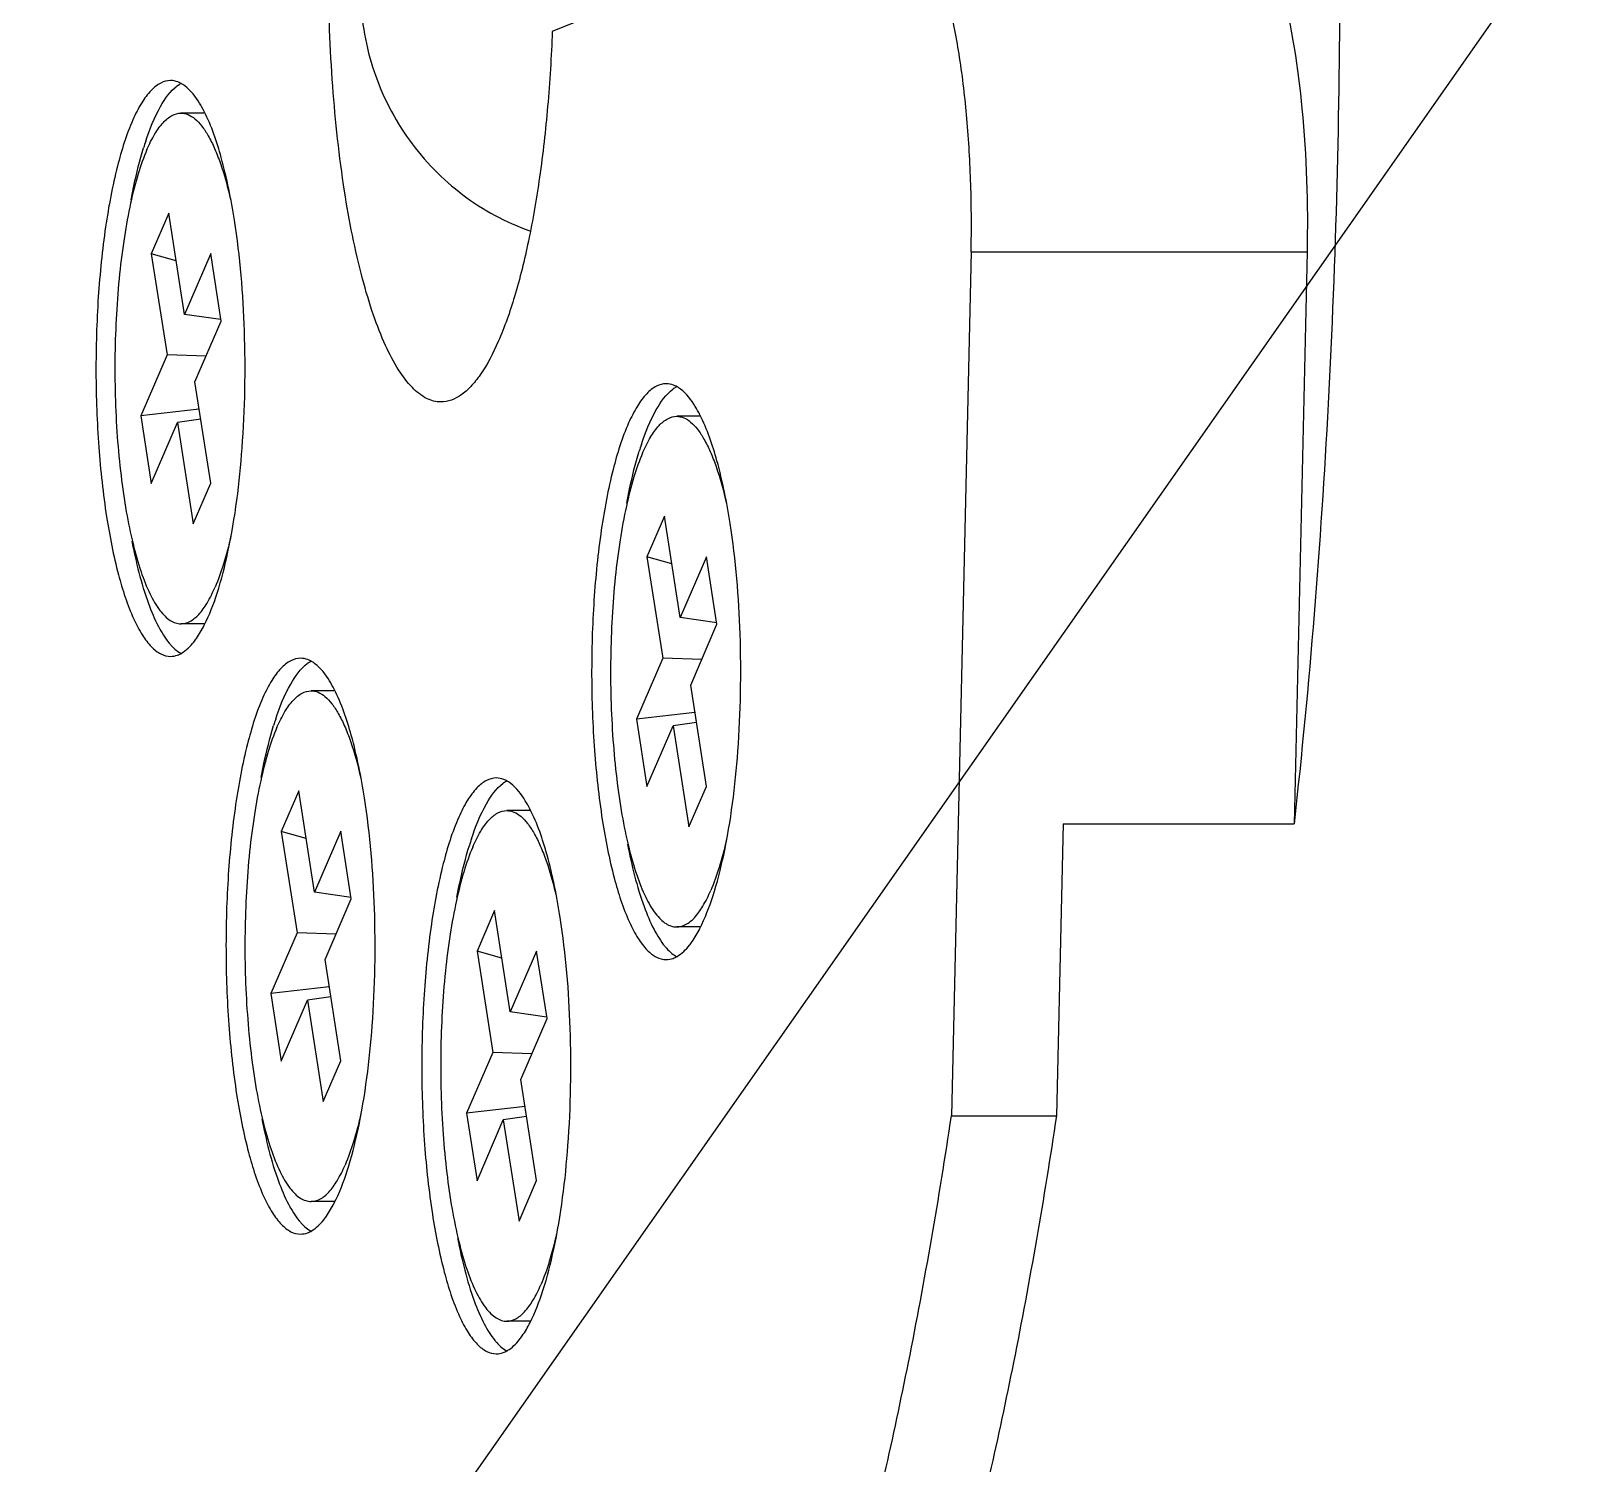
# Model space of a CAD drawing. Header units: millimetres. Extents: x 0 to 841, y 0 to 594.
# Drawn here: x 231.84 to 239.01, y 202.52 to 209.11 of the extents above; entities that cross this region are included whole.
import ezdxf

# ---------------------------------------------------------------- set-up
doc = ezdxf.new("R2010")
doc.units = ezdxf.units.MM
doc.header["$LTSCALE"] = 46.255
doc.layers.get('0').update_dxf_attribs({"linetype": 'CONTINUOUS'})
doc.layers.add('AXIS', color=7, linetype='CONTINUOUS')
doc.styles.get("Standard").update_dxf_attribs({"font": 'txt', "width": 0.85})
doc.dimstyles.get("Standard").update_dxf_attribs({"dimtxt": 3.5, "dimasz": 3.5, "dimexe": 1.5, "dimexo": 1, "dimtad": 1, "dimtxsty": 'STANDARD', "dimcen": 0.09, "dimadec": 0, "dimazin": 0, "dimtol": 1, "dimtp": 0.01, "dimtm": 0.01, "dimtfac": 1, "dimtofl": 0, "dimtmove": 0, "dimatfit": 3, "dimfxl": 1, "dimtolj": 1, "dimarcsym": 0})

msp = doc.modelspace()

# ---------------------------------------------------------------- linework, layer by layer
at = {"color": 7, "linetype": 'CONTINUOUS'}
for p, q in [((235.7338, 209.7189), (234.2348, 209.1102)), ((232.6322, 208.7344), (232.5267, 208.7344)), ((232.4703, 208.2742), (232.3899, 208.0875)), ((232.5428, 207.8081), (232.4703, 208.2742)), ((232.5044, 208.0553), (232.3899, 208.0875)), ((232.3899, 208.0875), (232.4624, 207.6214)), ((232.6634, 208.0882), (232.5428, 207.8081)), ((232.7117, 207.7774), (232.6634, 208.0882)), ((236.1611, 208.0964), (236.0711, 204.12)), ((236.1611, 208.0964), (237.7066, 208.0964)), ((237.7066, 208.0964), (237.647, 205.4636)), ((232.7107, 207.7839), (232.5428, 207.8081)), ((232.5911, 207.4974), (232.7117, 207.7774)), ((232.4624, 207.6214), (232.3417, 207.3414)), ((232.6419, 207.6152), (232.4624, 207.6214)), ((232.6636, 207.0313), (232.5911, 207.4974)), ((232.6106, 207.3718), (232.3417, 207.3414)), ((232.3417, 207.3414), (232.3901, 207.0306)), ((232.3901, 207.0306), (232.5107, 207.3107)), ((232.6178, 207.3259), (232.5107, 207.3107)), ((232.5107, 207.3107), (232.5832, 206.8446)), ((234.9125, 207.339), (234.807, 207.339)), ((232.5832, 206.8446), (232.6636, 207.0313)), ((234.7506, 206.8788), (234.6701, 206.6921)), ((234.823, 206.4127), (234.7506, 206.8788)), ((234.7846, 206.6599), (234.6701, 206.6921)), ((234.6701, 206.6921), (234.7426, 206.226)), ((234.9437, 206.6928), (234.823, 206.4127)), ((234.992, 206.382), (234.9437, 206.6928)), ((234.991, 206.3885), (234.823, 206.4127)), ((232.6329, 206.3844), (232.5267, 206.3844)), ((234.8714, 206.102), (234.992, 206.382)), ((234.7426, 206.226), (234.622, 205.946)), ((234.9221, 206.2198), (234.7426, 206.226)), ((233.2304, 206.0757), (233.1249, 206.0757)), ((234.9439, 205.6359), (234.8714, 206.102)), ((234.8909, 205.9764), (234.622, 205.946)), ((234.622, 205.946), (234.6703, 205.6352)), ((234.6703, 205.6352), (234.7909, 205.9153)), ((234.898, 205.9305), (234.7909, 205.9153)), ((234.7909, 205.9153), (234.8634, 205.4492)), ((234.8634, 205.4492), (234.9439, 205.6359)), ((233.0685, 205.6155), (232.9881, 205.4288)), ((233.141, 205.1494), (233.0685, 205.6155)), ((234.1309, 205.5246), (234.0255, 205.5246)), ((233.1025, 205.3966), (232.9881, 205.4288)), ((232.9881, 205.4288), (233.0605, 204.9627)), ((233.2616, 205.4295), (233.141, 205.1494)), ((233.3099, 205.1188), (233.2616, 205.4295)), ((236.5845, 205.4636), (236.554, 204.12)), ((236.5845, 205.4636), (237.647, 205.4636)), ((233.3089, 205.1252), (233.141, 205.1494)), ((233.1893, 204.8387), (233.3099, 205.1188)), ((233.969, 205.0644), (233.8886, 204.8777)), ((234.0415, 204.5983), (233.969, 205.0644)), ((234.9131, 204.989), (234.807, 204.989)), ((233.0605, 204.9627), (232.9399, 204.6827)), ((233.2401, 204.9565), (233.0605, 204.9627)), ((233.2618, 204.3726), (233.1893, 204.8387)), ((234.0031, 204.8455), (233.8886, 204.8777)), ((233.8886, 204.8777), (233.9611, 204.4116)), ((234.1621, 204.8784), (234.0415, 204.5983)), ((234.2105, 204.5677), (234.1621, 204.8784)), ((233.2088, 204.7131), (232.9399, 204.6827)), ((232.9399, 204.6827), (232.9882, 204.3719)), ((232.9882, 204.3719), (233.1089, 204.652)), ((233.216, 204.6672), (233.1089, 204.652)), ((233.1089, 204.652), (233.1813, 204.1859)), ((234.2095, 204.5741), (234.0415, 204.5983)), ((234.0898, 204.2876), (234.2105, 204.5677)), ((233.9611, 204.4116), (233.8405, 204.1316)), ((234.1406, 204.4055), (233.9611, 204.4116)), ((233.1813, 204.1859), (233.2618, 204.3726)), ((234.1623, 203.8215), (234.0898, 204.2876)), ((234.1094, 204.1621), (233.8405, 204.1316)), ((233.8405, 204.1316), (233.8888, 203.8209)), ((234.1165, 204.1161), (234.0094, 204.1009)), ((236.0711, 204.12), (236.554, 204.12)), ((233.8888, 203.8209), (234.0094, 204.1009)), ((234.0094, 204.1009), (234.0819, 203.6348)), ((234.0819, 203.6348), (234.1623, 203.8215)), ((233.231, 203.7257), (233.1249, 203.7257)), ((234.1316, 203.1746), (234.0255, 203.1746))]:
    msp.add_line(p, q, dxfattribs=at)
for points, knots in [([(233.7227, 219.905), (233.6324, 219.905), (233.4394, 219.8658), (233.1692, 219.7021), (232.9104, 219.4424), (232.6617, 219.0896), (232.4235, 218.6461), (232.1975, 218.1151), (231.9856, 217.5013), (231.7137, 216.5398), (231.432, 215.1739), (231.1888, 213.3776), (231.0388, 211.4299), (230.9881, 209.405), (231.0388, 207.3802), (231.1888, 205.4325), (231.432, 203.6362), (231.7137, 202.2703), (231.9856, 201.3087), (232.1975, 200.6949), (232.4235, 200.164), (232.6617, 199.7204), (232.9104, 199.3676), (233.1691, 199.1079), (233.4394, 198.9442), (233.6324, 198.905), (233.7227, 198.905)], [0, 0, 0, 0, 0.012, 0.025459, 0.041393, 0.060357, 0.082585, 0.108125, 0.136899, 0.168752, 0.240746, 0.321857, 0.409305, 0.499999, 0.590692, 0.67814, 0.759251, 0.831247, 0.863099, 0.891874, 0.917414, 0.939643, 0.958606, 0.974541, 0.988, 1, 1, 1, 1]), ([(240.151, 203.3842), (240.3032, 204.2243), (240.5293, 206.0001), (240.6692, 208.7351), (240.6194, 211.5191), (240.4187, 213.7737), (240.1581, 215.4432), (239.928, 216.5469), (239.6623, 217.5193), (239.366, 218.3437), (239.0448, 219.006), (238.7434, 219.4406), (238.4878, 219.6854), (238.3036, 219.8107), (238.1156, 219.8875), (237.9867, 219.905), (237.9245, 219.905)], [0, 0, 0, 0, 0.14769, 0.309152, 0.473336, 0.628943, 0.700206, 0.765509, 0.823849, 0.874441, 0.9168, 0.95093, 0.965169, 0.977807, 0.989235, 1, 1, 1, 1]), ([(238.4075, 219.905), (238.4978, 219.905), (238.6908, 219.8659), (238.9611, 219.7023), (239.2198, 219.4426), (239.4685, 219.0898), (239.7068, 218.6464), (239.9328, 218.1154), (240.1447, 217.5016), (240.4166, 216.5402), (240.6984, 215.1742), (240.9416, 213.3779), (241.0916, 211.4302), (241.1423, 209.4053), (241.0916, 207.3804), (240.9416, 205.4326), (240.6984, 203.6363), (240.4167, 202.2703), (240.1448, 201.3087), (239.9329, 200.6949), (239.7069, 200.1639), (239.4687, 199.7204), (239.22, 199.3676), (238.9612, 199.1079), (238.691, 198.9442), (238.498, 198.905), (238.4076, 198.905)], [0, 0, 0, 0, 0.012, 0.025457, 0.041391, 0.060352, 0.082579, 0.108117, 0.136891, 0.168742, 0.240736, 0.321847, 0.409296, 0.49999, 0.590686, 0.678136, 0.759249, 0.831246, 0.863099, 0.891874, 0.917414, 0.939643, 0.958606, 0.974541, 0.988, 1, 1, 1, 1]), ([(238.6843, 218.9645), (238.7938, 218.8346), (239.0031, 218.5211), (239.2731, 217.9677), (239.525, 217.2942), (239.8476, 216.1913), (240.1661, 214.5839), (240.4148, 212.4524), (240.5296, 210.149), (240.5037, 207.8035), (240.3384, 205.5487), (240.1294, 204.0977), (239.9967, 203.413)], [0, 0, 0, 0, 0.032097, 0.07082, 0.116162, 0.167815, 0.287824, 0.425252, 0.57303, 0.723344, 0.868204, 1, 1, 1, 1]), ([(233.2791, 208.3749), (233.2542, 208.535), (233.2181, 208.8692), (233.1995, 209.3793), (233.2147, 209.8912), (233.2629, 210.3698), (233.3302, 210.7315), (233.4007, 210.978), (233.4562, 211.1258), (233.516, 211.2446), (233.5796, 211.3327), (233.6474, 211.3901), (233.6993, 211.405), (233.7228, 211.405)], [0, 0, 0, 0, 0.152632, 0.31631, 0.480535, 0.634708, 0.769123, 0.826407, 0.876056, 0.917673, 0.95132, 0.977918, 1, 1, 1, 1]), ([(236.1611, 208.0964), (236.1635, 208.1997), (236.1626, 208.4042), (236.1454, 208.7029), (236.1131, 208.9813), (236.0669, 209.2282), (236.0171, 209.4074), (235.9692, 209.5273), (235.9159, 209.6344), (235.8418, 209.7269), (235.7746, 209.7271)], [0, 0, 0, 0, 0.178669, 0.353235, 0.516755, 0.662939, 0.78649, 0.838588, 0.883854, 1, 1, 1, 1]), ([(237.8565, 209.4104), (237.8566, 208.7387), (237.8227, 207.4205), (237.7183, 206.1059), (237.647, 205.4636)], [0, 0, 0, 0, 0.509693, 1, 1, 1, 1]), ([(237.5885, 209.3098), (237.6374, 209.1286), (237.698, 208.7236), (237.7116, 208.316), (237.7066, 208.0964)], [0, 0, 0, 0, 0.460687, 1, 1, 1, 1]), ([(232.3701, 208.5666), (232.3808, 208.5914), (232.4023, 208.6354), (232.4405, 208.6897), (232.4812, 208.7251), (232.5126, 208.7344), (232.5267, 208.7344)], [0, 0, 0, 0, 0.337469, 0.609675, 0.823629, 1, 1, 1, 1]), ([(232.5267, 208.7344), (232.5377, 208.7344), (232.5614, 208.7292), (232.594, 208.7075), (232.6251, 208.6735), (232.6549, 208.6274), (232.6832, 208.5696), (232.7208, 208.4719), (232.7424, 208.3913), (232.7554, 208.3342)], [0, 0, 0, 0, 0.068065, 0.145678, 0.239179, 0.351734, 0.484489, 0.637405, 1, 1, 1, 1]), ([(232.3701, 208.5666), (232.3545, 208.5304), (232.3261, 208.4492), (232.2921, 208.315), (232.264, 208.161), (232.2346, 207.9289), (232.218, 207.6214), (232.2262, 207.3111), (232.2488, 207.0701), (232.2726, 206.9052), (232.3027, 206.7573), (232.3385, 206.6303), (232.3788, 206.5273), (232.4177, 206.4587), (232.4515, 206.4196), (232.4759, 206.3996), (232.501, 206.3873), (232.5184, 206.3844), (232.5268, 206.3844)], [0, 0, 0, 0, 0.051683, 0.112571, 0.181447, 0.256761, 0.419376, 0.584724, 0.663369, 0.73675, 0.803154, 0.861126, 0.90959, 0.948054, 0.963694, 0.977214, 0.989075, 1, 1, 1, 1]), ([(234.6504, 207.1712), (234.6611, 207.196), (234.6826, 207.24), (234.7207, 207.2943), (234.7614, 207.3297), (234.7928, 207.339), (234.807, 207.339)], [0, 0, 0, 0, 0.337469, 0.609675, 0.823629, 1, 1, 1, 1]), ([(234.807, 207.339), (234.818, 207.339), (234.8416, 207.3338), (234.8743, 207.3121), (234.9054, 207.2781), (234.9351, 207.232), (234.9634, 207.1742), (235.001, 207.0765), (235.0227, 206.9959), (235.0356, 206.9388)], [0, 0, 0, 0, 0.068065, 0.145678, 0.239179, 0.351734, 0.484489, 0.637405, 1, 1, 1, 1]), ([(234.6504, 207.1712), (234.6348, 207.135), (234.6064, 207.0538), (234.5724, 206.9195), (234.5442, 206.7656), (234.5149, 206.5335), (234.4983, 206.226), (234.5065, 205.9157), (234.5291, 205.6747), (234.5528, 205.5098), (234.583, 205.3619), (234.6187, 205.2349), (234.659, 205.1319), (234.6979, 205.0633), (234.7318, 205.0242), (234.7561, 205.0042), (234.7812, 204.9919), (234.7987, 204.989), (234.807, 204.989)], [0, 0, 0, 0, 0.051683, 0.112571, 0.181447, 0.256761, 0.419376, 0.584724, 0.663369, 0.73675, 0.803154, 0.861126, 0.90959, 0.948054, 0.963694, 0.977214, 0.989075, 1, 1, 1, 1]), ([(232.756, 206.7874), (232.7463, 206.7442), (232.7257, 206.6646), (232.6983, 206.587), (232.6834, 206.5522)], [0, 0, 0, 0, 0.539765, 1, 1, 1, 1]), ([(232.5268, 206.3844), (232.5409, 206.3844), (232.5723, 206.3937), (232.613, 206.4291), (232.6512, 206.4834), (232.6727, 206.5274), (232.6834, 206.5522)], [0, 0, 0, 0, 0.176371, 0.390325, 0.662531, 1, 1, 1, 1]), ([(232.9683, 205.9079), (232.979, 205.9327), (233.0005, 205.9767), (233.0386, 206.031), (233.0793, 206.0664), (233.1108, 206.0757), (233.1249, 206.0757)], [0, 0, 0, 0, 0.337469, 0.609675, 0.823629, 1, 1, 1, 1]), ([(233.1249, 206.0757), (233.1359, 206.0757), (233.1596, 206.0705), (233.1922, 206.0488), (233.2233, 206.0148), (233.253, 205.9687), (233.2813, 205.9109), (233.3189, 205.8132), (233.3406, 205.7326), (233.3535, 205.6755)], [0, 0, 0, 0, 0.068065, 0.145678, 0.239179, 0.351734, 0.484489, 0.637405, 1, 1, 1, 1]), ([(232.9683, 205.9079), (232.9527, 205.8717), (232.9243, 205.7905), (232.8903, 205.6563), (232.8622, 205.5023), (232.8328, 205.2702), (232.8162, 204.9627), (232.8244, 204.6524), (232.847, 204.4114), (232.8707, 204.2465), (232.9009, 204.0986), (232.9366, 203.9716), (232.9769, 203.8686), (233.0158, 203.8), (233.0497, 203.7609), (233.074, 203.7409), (233.0991, 203.7286), (233.1166, 203.7257), (233.1249, 203.7257)], [0, 0, 0, 0, 0.051683, 0.112571, 0.181447, 0.256761, 0.419376, 0.584724, 0.663369, 0.73675, 0.803154, 0.861126, 0.90959, 0.948054, 0.963694, 0.977214, 0.989075, 1, 1, 1, 1]), ([(233.8688, 205.3568), (233.8795, 205.3816), (233.9011, 205.4256), (233.9392, 205.4799), (233.9799, 205.5154), (234.0113, 205.5246), (234.0254, 205.5246)], [0, 0, 0, 0, 0.337469, 0.609675, 0.823629, 1, 1, 1, 1]), ([(234.0254, 205.5246), (234.0364, 205.5246), (234.0601, 205.5194), (234.0928, 205.4978), (234.1238, 205.4637), (234.1536, 205.4176), (234.1819, 205.3598), (234.2195, 205.2621), (234.2411, 205.1815), (234.2541, 205.1244)], [0, 0, 0, 0, 0.068065, 0.145678, 0.239179, 0.351734, 0.484489, 0.637405, 1, 1, 1, 1]), ([(233.8688, 205.3568), (233.8532, 205.3206), (233.8249, 205.2394), (233.7908, 205.1052), (233.7627, 204.9512), (233.7333, 204.7191), (233.7167, 204.4116), (233.725, 204.1013), (233.7475, 203.8603), (233.7713, 203.6954), (233.8014, 203.5476), (233.8372, 203.4205), (233.8775, 203.3175), (233.9164, 203.2489), (233.9502, 203.2098), (233.9746, 203.1899), (233.9997, 203.1775), (234.0172, 203.1746), (234.0255, 203.1746)], [0, 0, 0, 0, 0.051683, 0.112571, 0.181447, 0.256761, 0.419376, 0.584724, 0.663369, 0.73675, 0.803154, 0.861126, 0.90959, 0.948054, 0.963694, 0.977214, 0.989075, 1, 1, 1, 1]), ([(235.0363, 205.392), (235.0265, 205.3488), (235.0059, 205.2692), (234.9786, 205.1915), (234.9636, 205.1568)], [0, 0, 0, 0, 0.539765, 1, 1, 1, 1]), ([(234.807, 204.989), (234.8211, 204.989), (234.8526, 204.9983), (234.8933, 205.0337), (234.9314, 205.088), (234.9529, 205.132), (234.9636, 205.1568)], [0, 0, 0, 0, 0.176371, 0.390325, 0.662531, 1, 1, 1, 1]), ([(233.3542, 204.1287), (233.3444, 204.0855), (233.3239, 204.0059), (233.2965, 203.9283), (233.2815, 203.8935)], [0, 0, 0, 0, 0.539765, 1, 1, 1, 1]), ([(233.7227, 198.905), (233.7822, 198.905), (233.9051, 198.9209), (234.0848, 198.991), (234.2613, 199.1055), (234.506, 199.3292), (234.7962, 199.7273), (235.1073, 200.336), (235.3964, 201.0953), (235.6584, 201.9932), (235.8889, 203.0157), (236.0138, 203.7402), (236.0711, 204.12)], [0, 0, 0, 0, 0.029768, 0.061219, 0.095766, 0.134441, 0.226497, 0.340209, 0.475825, 0.632314, 0.807842, 1, 1, 1, 1]), ([(236.554, 204.12), (236.4968, 203.7402), (236.3719, 203.0157), (236.1414, 201.9932), (235.8794, 201.0953), (235.5903, 200.336), (235.2792, 199.7273), (234.9889, 199.3292), (234.7443, 199.1055), (234.5678, 198.991), (234.388, 198.9209), (234.2652, 198.905), (234.2057, 198.905)], [0, 0, 0, 0, 0.192158, 0.367686, 0.524175, 0.659791, 0.773503, 0.865559, 0.904234, 0.938781, 0.970232, 1, 1, 1, 1]), ([(233.1249, 203.7257), (233.1391, 203.7257), (233.1705, 203.735), (233.2112, 203.7704), (233.2493, 203.8247), (233.2708, 203.8687), (233.2815, 203.8935)], [0, 0, 0, 0, 0.176371, 0.390325, 0.662531, 1, 1, 1, 1]), ([(234.2547, 203.5776), (234.245, 203.5344), (234.2244, 203.4548), (234.197, 203.3772), (234.1821, 203.3425)], [0, 0, 0, 0, 0.539765, 1, 1, 1, 1]), ([(234.0255, 203.1746), (234.0396, 203.1746), (234.071, 203.1839), (234.1117, 203.2193), (234.1499, 203.2736), (234.1714, 203.3176), (234.1821, 203.3425)], [0, 0, 0, 0, 0.176371, 0.390325, 0.662531, 1, 1, 1, 1]), ([(237.9246, 198.905), (238.036, 198.905), (238.2796, 198.9673), (238.6064, 199.2151), (238.9148, 199.6002), (239.2072, 200.1201), (239.4819, 200.7698), (239.7352, 201.5417), (239.9635, 202.4254), (240.0912, 203.0538), (240.151, 203.3842)], [0, 0, 0, 0, 0.063658, 0.138373, 0.230863, 0.343991, 0.478416, 0.633555, 0.808049, 1, 1, 1, 1])]:
    msp.add_open_spline(points, degree=3, knots=knots, dxfattribs=at)
at = {"layer": 'AXIS', "color": 7, "linetype": 'CONTINUOUS'}
for centre, radius, start, end in [((232.6045, 208.7338), 0.158, 124.90075, 126.91895), ((233.7586, 208.1418), 1.4691, 161.63623, 162.881), ((234.8848, 207.3384), 0.158, 124.90075, 126.91895), ((236.0388, 206.7464), 1.4691, 161.63623, 162.881), ((233.2027, 206.0751), 0.158, 124.90075, 126.91895), ((234.3568, 205.4831), 1.4691, 161.63623, 162.881), ((234.1032, 205.524), 0.158, 124.90075, 126.91895), ((235.2573, 204.932), 1.4691, 161.63623, 162.881)]:
    msp.add_arc(centre, radius, start, end, dxfattribs=at)
for points, knots in [([(233.3528, 209.2743), (233.356, 209.1564), (233.3984, 208.9197), (233.5624, 208.6006), (233.8116, 208.3447), (234.0213, 208.2317), (234.131, 208.1931)], [0, 0, 0, 0, 0.2511, 0.502569, 0.752627, 1, 1, 1, 1]), ([(234.2348, 209.1102), (234.2304, 208.9949), (234.2166, 208.7708), (234.1805, 208.4486), (234.1305, 208.1562), (234.0685, 207.9026), (233.9964, 207.6956), (233.9257, 207.5568), (233.8629, 207.477), (233.8072, 207.4261), (233.7551, 207.405), (233.7228, 207.405)], [0, 0, 0, 0, 0.186449, 0.362823, 0.524007, 0.665659, 0.784317, 0.878026, 0.915685, 0.947801, 1, 1, 1, 1]), ([(232.4784, 208.8844), (232.4629, 208.8844), (232.4285, 208.8746), (232.3835, 208.8365), (232.3414, 208.7781), (232.2838, 208.6634), (232.2249, 208.4723), (232.1737, 208.1987), (232.1419, 207.8815), (232.1317, 207.5424), (232.1441, 207.2045), (232.168, 206.983), (232.1845, 206.877)], [0, 0, 0, 0, 0.022082, 0.048684, 0.082334, 0.123951, 0.230804, 0.365232, 0.519419, 0.68366, 0.847354, 1, 1, 1, 1]), ([(232.3643, 208.6046), (232.3827, 208.66), (232.4188, 208.7517), (232.4772, 208.8357), (232.5096, 208.8601)], [0, 0, 0, 0, 0.589763, 1, 1, 1, 1]), ([(232.5236, 208.8729), (232.52, 208.8747), (232.5057, 208.8812), (232.4899, 208.8844), (232.4784, 208.8844)], [0, 0, 0, 0, 0.263073, 1, 1, 1, 1]), ([(232.6332, 208.7418), (232.6266, 208.7548), (232.6028, 208.7976), (232.5724, 208.8383), (232.5449, 208.8593)], [0, 0, 0, 0, 0.295437, 1, 1, 1, 1]), ([(232.7724, 208.2418), (232.7573, 208.3388), (232.7234, 208.509), (232.6675, 208.6747), (232.6332, 208.7418)], [0, 0, 0, 0, 0.565512, 1, 1, 1, 1]), ([(232.297, 208.3353), (232.3011, 208.3569), (232.3171, 208.4373), (232.3369, 208.5169), (232.3545, 208.5742)], [0, 0, 0, 0, 0.268652, 1, 1, 1, 1]), ([(233.7228, 207.405), (233.7, 207.405), (233.6496, 207.419), (233.5832, 207.4735), (233.5209, 207.5575), (233.4622, 207.6707), (233.4076, 207.8118), (233.3376, 208.0475), (233.3002, 208.2396), (233.2791, 208.3749)], [0, 0, 0, 0, 0.061276, 0.134558, 0.226732, 0.34043, 0.47593, 0.632304, 1, 1, 1, 1]), ([(232.6337, 206.378), (232.6577, 206.425), (232.7, 206.5364), (232.7685, 206.8073), (232.8182, 207.2117), (232.8276, 207.7231), (232.7986, 208.0732), (232.7724, 208.2418)], [0, 0, 0, 0, 0.083923, 0.188222, 0.443572, 0.728847, 1, 1, 1, 1]), ([(234.7587, 207.489), (234.7431, 207.489), (234.7087, 207.4791), (234.6638, 207.4411), (234.6217, 207.3827), (234.564, 207.268), (234.5052, 207.0769), (234.454, 206.8033), (234.4221, 206.4861), (234.412, 206.147), (234.4243, 205.8091), (234.4483, 205.5876), (234.4648, 205.4816)], [0, 0, 0, 0, 0.022082, 0.048684, 0.082334, 0.123951, 0.230804, 0.365232, 0.519419, 0.68366, 0.847354, 1, 1, 1, 1]), ([(234.8039, 207.4774), (234.8002, 207.4793), (234.786, 207.4858), (234.7702, 207.489), (234.7587, 207.489)], [0, 0, 0, 0, 0.263073, 1, 1, 1, 1]), ([(234.6445, 207.2092), (234.6629, 207.2646), (234.6991, 207.3563), (234.7574, 207.4403), (234.7899, 207.4647)], [0, 0, 0, 0, 0.589763, 1, 1, 1, 1]), ([(234.9134, 207.3464), (234.9068, 207.3594), (234.883, 207.4022), (234.8527, 207.4429), (234.8251, 207.4639)], [0, 0, 0, 0, 0.295437, 1, 1, 1, 1]), ([(235.0527, 206.8464), (235.0376, 206.9434), (235.0037, 207.1136), (234.9478, 207.2793), (234.9134, 207.3464)], [0, 0, 0, 0, 0.565512, 1, 1, 1, 1]), ([(234.5773, 206.9399), (234.5813, 206.9615), (234.5973, 207.0419), (234.6171, 207.1215), (234.6348, 207.1788)], [0, 0, 0, 0, 0.268652, 1, 1, 1, 1]), ([(232.1845, 206.877), (232.1984, 206.7873), (232.2298, 206.6275), (232.2881, 206.4448), (232.3447, 206.3354), (232.386, 206.2798), (232.4299, 206.2437), (232.4634, 206.2344), (232.4785, 206.2344)], [0, 0, 0, 0, 0.367809, 0.659506, 0.773228, 0.865415, 0.938715, 1, 1, 1, 1]), ([(234.914, 204.9826), (234.9379, 205.0296), (234.9802, 205.141), (235.0488, 205.4119), (235.0985, 205.8163), (235.1079, 206.3277), (235.0789, 206.6778), (235.0527, 206.8464)], [0, 0, 0, 0, 0.083923, 0.188222, 0.443572, 0.728847, 1, 1, 1, 1]), ([(232.3006, 206.7649), (232.3194, 206.6678), (232.3519, 206.5334), (232.4167, 206.3784), (232.4528, 206.319), (232.4721, 206.2955)], [0, 0, 0, 0, 0.589486, 0.818222, 1, 1, 1, 1]), ([(232.5852, 206.3003), (232.5895, 206.3057), (232.6077, 206.3303), (232.623, 206.3569), (232.6337, 206.378)], [0, 0, 0, 0, 0.227087, 1, 1, 1, 1]), ([(232.4721, 206.2955), (232.4748, 206.2923), (232.4848, 206.2806), (232.4959, 206.2697), (232.5047, 206.2626)], [0, 0, 0, 0, 0.266975, 1, 1, 1, 1]), ([(232.51, 206.24), (232.5167, 206.2424), (232.546, 206.2564), (232.5695, 206.2804), (232.5852, 206.3003)], [0, 0, 0, 0, 0.217071, 1, 1, 1, 1]), ([(233.0766, 206.2257), (233.0611, 206.2257), (233.0267, 206.2159), (232.9817, 206.1778), (232.9396, 206.1194), (232.8819, 206.0047), (232.8231, 205.8136), (232.7719, 205.54), (232.74, 205.2228), (232.7299, 204.8837), (232.7423, 204.5458), (232.7662, 204.3243), (232.7827, 204.2183)], [0, 0, 0, 0, 0.022082, 0.048684, 0.082334, 0.123951, 0.230804, 0.365232, 0.519419, 0.68366, 0.847354, 1, 1, 1, 1]), ([(232.9624, 205.9459), (232.9808, 206.0013), (233.017, 206.093), (233.0754, 206.177), (233.1078, 206.2014)], [0, 0, 0, 0, 0.589763, 1, 1, 1, 1]), ([(233.1218, 206.2142), (233.1181, 206.216), (233.1039, 206.2225), (233.0881, 206.2257), (233.0766, 206.2257)], [0, 0, 0, 0, 0.263073, 1, 1, 1, 1]), ([(233.2314, 206.0831), (233.2247, 206.0961), (233.201, 206.1389), (233.1706, 206.1796), (233.143, 206.2006)], [0, 0, 0, 0, 0.295437, 1, 1, 1, 1]), ([(233.3706, 205.5831), (233.3555, 205.6801), (233.3216, 205.8503), (233.2657, 206.016), (233.2314, 206.0831)], [0, 0, 0, 0, 0.565512, 1, 1, 1, 1]), ([(232.8952, 205.6766), (232.8993, 205.6982), (232.9153, 205.7786), (232.9351, 205.8583), (232.9527, 205.9155)], [0, 0, 0, 0, 0.268652, 1, 1, 1, 1]), ([(233.9771, 205.6746), (233.9616, 205.6746), (233.9272, 205.6648), (233.8823, 205.6268), (233.8401, 205.5683), (233.7825, 205.4536), (233.7236, 205.2625), (233.6724, 204.9889), (233.6406, 204.6717), (233.6304, 204.3326), (233.6428, 203.9947), (233.6667, 203.7733), (233.6832, 203.6672)], [0, 0, 0, 0, 0.022082, 0.048684, 0.082334, 0.123951, 0.230804, 0.365232, 0.519419, 0.68366, 0.847354, 1, 1, 1, 1]), ([(233.863, 205.3948), (233.8814, 205.4502), (233.9176, 205.5419), (233.9759, 205.6259), (234.0083, 205.6503)], [0, 0, 0, 0, 0.589763, 1, 1, 1, 1]), ([(234.0223, 205.6631), (234.0187, 205.6649), (234.0044, 205.6714), (233.9887, 205.6746), (233.9771, 205.6746)], [0, 0, 0, 0, 0.263073, 1, 1, 1, 1]), ([(234.1319, 205.532), (234.1253, 205.545), (234.1015, 205.5878), (234.0711, 205.6285), (234.0436, 205.6495)], [0, 0, 0, 0, 0.295437, 1, 1, 1, 1]), ([(233.2319, 203.7193), (233.2559, 203.7663), (233.2981, 203.8777), (233.3667, 204.1486), (233.4164, 204.553), (233.4258, 205.0644), (233.3968, 205.4145), (233.3706, 205.5831)], [0, 0, 0, 0, 0.083923, 0.188222, 0.443572, 0.728847, 1, 1, 1, 1]), ([(234.2711, 205.032), (234.256, 205.129), (234.2221, 205.2992), (234.1663, 205.4649), (234.1319, 205.532)], [0, 0, 0, 0, 0.565512, 1, 1, 1, 1]), ([(234.4648, 205.4816), (234.4787, 205.3919), (234.5101, 205.2321), (234.5684, 205.0494), (234.625, 204.94), (234.6663, 204.8844), (234.7102, 204.8482), (234.7436, 204.839), (234.7587, 204.839)], [0, 0, 0, 0, 0.367809, 0.659506, 0.773228, 0.865415, 0.938715, 1, 1, 1, 1]), ([(233.7958, 205.1255), (233.7998, 205.1471), (233.8158, 205.2275), (233.8356, 205.3072), (233.8533, 205.3644)], [0, 0, 0, 0, 0.268652, 1, 1, 1, 1]), ([(234.5809, 205.3694), (234.5997, 205.2723), (234.6321, 205.138), (234.6969, 204.983), (234.733, 204.9236), (234.7524, 204.9001)], [0, 0, 0, 0, 0.589486, 0.818222, 1, 1, 1, 1]), ([(234.1324, 203.1682), (234.1564, 203.2152), (234.1987, 203.3266), (234.2672, 203.5975), (234.317, 204.0019), (234.3263, 204.5133), (234.2973, 204.8634), (234.2711, 205.032)], [0, 0, 0, 0, 0.083923, 0.188222, 0.443572, 0.728847, 1, 1, 1, 1]), ([(234.8655, 204.9049), (234.8698, 204.9103), (234.8879, 204.9349), (234.9032, 204.9615), (234.914, 204.9826)], [0, 0, 0, 0, 0.227087, 1, 1, 1, 1]), ([(234.7903, 204.8446), (234.7969, 204.847), (234.8263, 204.861), (234.8498, 204.885), (234.8655, 204.9049)], [0, 0, 0, 0, 0.217071, 1, 1, 1, 1]), ([(234.7524, 204.9001), (234.755, 204.8969), (234.7651, 204.8852), (234.7762, 204.8743), (234.785, 204.8672)], [0, 0, 0, 0, 0.266975, 1, 1, 1, 1]), ([(232.7827, 204.2183), (232.7966, 204.1286), (232.828, 203.9688), (232.8863, 203.7861), (232.9429, 203.6767), (232.9842, 203.6211), (233.0281, 203.585), (233.0615, 203.5757), (233.0766, 203.5757)], [0, 0, 0, 0, 0.367809, 0.659506, 0.773228, 0.865415, 0.938715, 1, 1, 1, 1]), ([(232.8988, 204.1062), (232.9176, 204.0091), (232.95, 203.8747), (233.0148, 203.7197), (233.0509, 203.6603), (233.0703, 203.6368)], [0, 0, 0, 0, 0.589486, 0.818222, 1, 1, 1, 1]), ([(233.1834, 203.6416), (233.1877, 203.647), (233.2059, 203.6716), (233.2211, 203.6982), (233.2319, 203.7193)], [0, 0, 0, 0, 0.227087, 1, 1, 1, 1]), ([(233.0703, 203.6368), (233.0729, 203.6336), (233.083, 203.6219), (233.0941, 203.611), (233.1029, 203.6039)], [0, 0, 0, 0, 0.266975, 1, 1, 1, 1]), ([(233.1082, 203.5813), (233.1148, 203.5837), (233.1442, 203.5977), (233.1677, 203.6217), (233.1834, 203.6416)], [0, 0, 0, 0, 0.217071, 1, 1, 1, 1]), ([(233.6832, 203.6672), (233.6972, 203.5775), (233.7285, 203.4177), (233.7869, 203.235), (233.8434, 203.1256), (233.8847, 203.07), (233.9287, 203.0339), (233.9621, 203.0246), (233.9772, 203.0246)], [0, 0, 0, 0, 0.367809, 0.659506, 0.773228, 0.865415, 0.938715, 1, 1, 1, 1]), ([(233.7993, 203.5551), (233.8182, 203.458), (233.8506, 203.3236), (233.9154, 203.1686), (233.9515, 203.1092), (233.9709, 203.0857)], [0, 0, 0, 0, 0.589486, 0.818222, 1, 1, 1, 1]), ([(234.0839, 203.0905), (234.0882, 203.0959), (234.1064, 203.1205), (234.1217, 203.1471), (234.1324, 203.1682)], [0, 0, 0, 0, 0.227087, 1, 1, 1, 1]), ([(233.9709, 203.0857), (233.9735, 203.0825), (233.9835, 203.0708), (233.9946, 203.0599), (234.0034, 203.0528)], [0, 0, 0, 0, 0.266975, 1, 1, 1, 1]), ([(234.0088, 203.0303), (234.0154, 203.0326), (234.0448, 203.0467), (234.0682, 203.0706), (234.0839, 203.0905)], [0, 0, 0, 0, 0.217071, 1, 1, 1, 1])]:
    msp.add_open_spline(points, degree=3, knots=knots, dxfattribs=at)
for points in [[(232.5141, 208.8633), (232.5187, 208.8665), (232.5234, 208.8694), (232.5283, 208.872)], [(232.5449, 208.8593), (232.5382, 208.8644), (232.5311, 208.869), (232.5236, 208.8729)], [(234.7944, 207.4679), (234.7989, 207.4711), (234.8036, 207.474), (234.8085, 207.4766)], [(234.8251, 207.4639), (234.8184, 207.469), (234.8114, 207.4736), (234.8039, 207.4774)], [(232.4785, 206.2344), (232.4892, 206.2344), (232.5, 206.2364), (232.51, 206.24)], [(232.5047, 206.2626), (232.5121, 206.2566), (232.5199, 206.2512), (232.5283, 206.2468)], [(233.1123, 206.2046), (233.1168, 206.2078), (233.1215, 206.2107), (233.1264, 206.2133)], [(233.143, 206.2006), (233.1364, 206.2057), (233.1293, 206.2103), (233.1218, 206.2142)], [(234.0128, 205.6536), (234.0174, 205.6567), (234.0221, 205.6596), (234.027, 205.6622)], [(234.0436, 205.6495), (234.0369, 205.6546), (234.0298, 205.6592), (234.0223, 205.6631)], [(234.7587, 204.839), (234.7694, 204.839), (234.7802, 204.841), (234.7903, 204.8446)], [(234.785, 204.8672), (234.7923, 204.8612), (234.8002, 204.8558), (234.8085, 204.8514)], [(233.0766, 203.5757), (233.0873, 203.5757), (233.0981, 203.5777), (233.1082, 203.5813)], [(233.1029, 203.6039), (233.1102, 203.5979), (233.1181, 203.5925), (233.1265, 203.5881)], [(234.0034, 203.0528), (234.0108, 203.0468), (234.0187, 203.0414), (234.027, 203.037)], [(233.9772, 203.0246), (233.9879, 203.0246), (233.9987, 203.0267), (234.0088, 203.0303)]]:
    msp.add_open_spline(points, degree=3, dxfattribs=at)

# ---------------------------------------------------------------- leaders
at = {"color": 2, "linetype": 'CONTINUOUS'}
msp.add_leader([(246.3638, 220.3054), (210.2856, 168.7837), (204.2856, 168.7837)], dimstyle='STANDARD', override={"dimtad": 0, "dimldrblk": 'DOT'}, dxfattribs=at)

doc.saveas('drawing.dxf')
